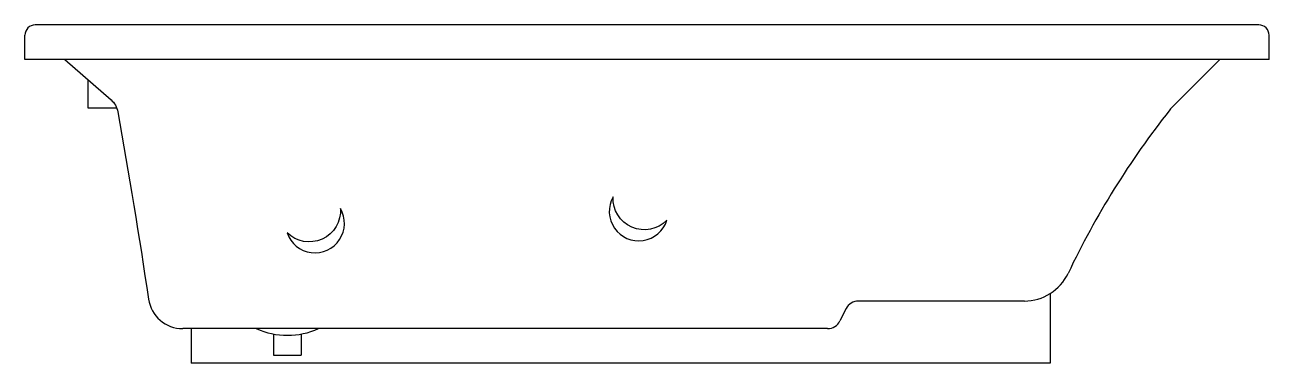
# Model space of a CAD drawing. Header units: millimetres. Extents: x -2996.33 to -2994.53, y 2919.43 to 2919.92.
import ezdxf

# ---------------------------------------------------------------- set-up
doc = ezdxf.new("R2010")
doc.units = ezdxf.units.MM
doc.header["$LTSCALE"] = 10
doc.layers.add('banheiro_louças', color=2, linetype='Continuous')

msp = doc.modelspace()

# ---------------------------------------------------------------- linework, layer by layer
at = {"layer": 'banheiro_louças'}
for p, q in [((-2994.5463, 2919.9218), (-2996.3176, 2919.9218)), ((-2996.3326, 2919.8718), (-2996.3326, 2919.9068)), ((-2994.5313, 2919.8718), (-2994.5313, 2919.9068)), ((-2994.5313, 2919.8718), (-2996.3326, 2919.8718)), ((-2994.6698, 2919.8047), (-2994.6026, 2919.8718)), ((-2996.2414, 2919.8426), (-2996.2414, 2919.8018)), ((-2996.2414, 2919.8018), (-2996.1996, 2919.8018)), ((-2994.8482, 2919.5326), (-2994.8482, 2919.4318)), ((-2994.8856, 2919.5218), (-2995.1258, 2919.5218)), ((-2995.1437, 2919.5108), (-2995.1527, 2919.4929)), ((-2995.9076, 2919.4818), (-2996.1042, 2919.4818)), ((-2996.054, 2919.4818), (-2996.0921, 2919.4818)), ((-2996.0921, 2919.4818), (-2996.0921, 2919.4318)), ((-2996.054, 2919.4818), (-2996.0622, 2919.4818)), ((-2995.1706, 2919.4818), (-2995.9076, 2919.4818)), ((-2995.9726, 2919.474), (-2995.9726, 2919.4432)), ((-2995.9326, 2919.474), (-2995.9326, 2919.4432)), ((-2995.9726, 2919.4432), (-2995.9326, 2919.4432)), ((-2994.8482, 2919.4318), (-2996.0921, 2919.4318))]:
    msp.add_line(p, q, dxfattribs=at)
msp.add_lwpolyline([(-2996.2748, 2919.8718), (-2996.2079, 2919.8133, -0.170446), (-2996.1982, 2919.796, -0.00707), (-2996.1536, 2919.5244)], format="xyb", dxfattribs=at)
for points in [[(-2995.4812, 2919.6726, 1.105745), (-2995.4032, 2919.6387, -0.688394)], [(-2995.9531, 2919.6205, 1.105745), (-2995.8758, 2919.6559, -0.688394)]]:
    msp.add_lwpolyline(points, format="xyb", close=True, dxfattribs=at)
for centre, radius, start, end in [((-2996.3176, 2919.9068), 0.015, 90, 180), ((-2994.5463, 2919.9068), 0.015, 0, 90), ((-2994.6203, 2919.7552), 0.07, 135, 141.7068), ((-2993.6979, 2919.0269), 1.2452, 141.7068, 154.5635), ((-2994.8856, 2919.5918), 0.07, 270, 334.5635), ((-2996.1042, 2919.5318), 0.05, 188.5023, 270), ((-2995.1258, 2919.5018), 0.02, 90, 153.4349), ((-2995.9526, 2919.5816), 0.1095, 245.7243, 294.2757), ((-2995.1706, 2919.5018), 0.02, 270, 333.4349)]:
    msp.add_arc(centre, radius, start, end, dxfattribs=at)

doc.saveas('drawing.dxf')
